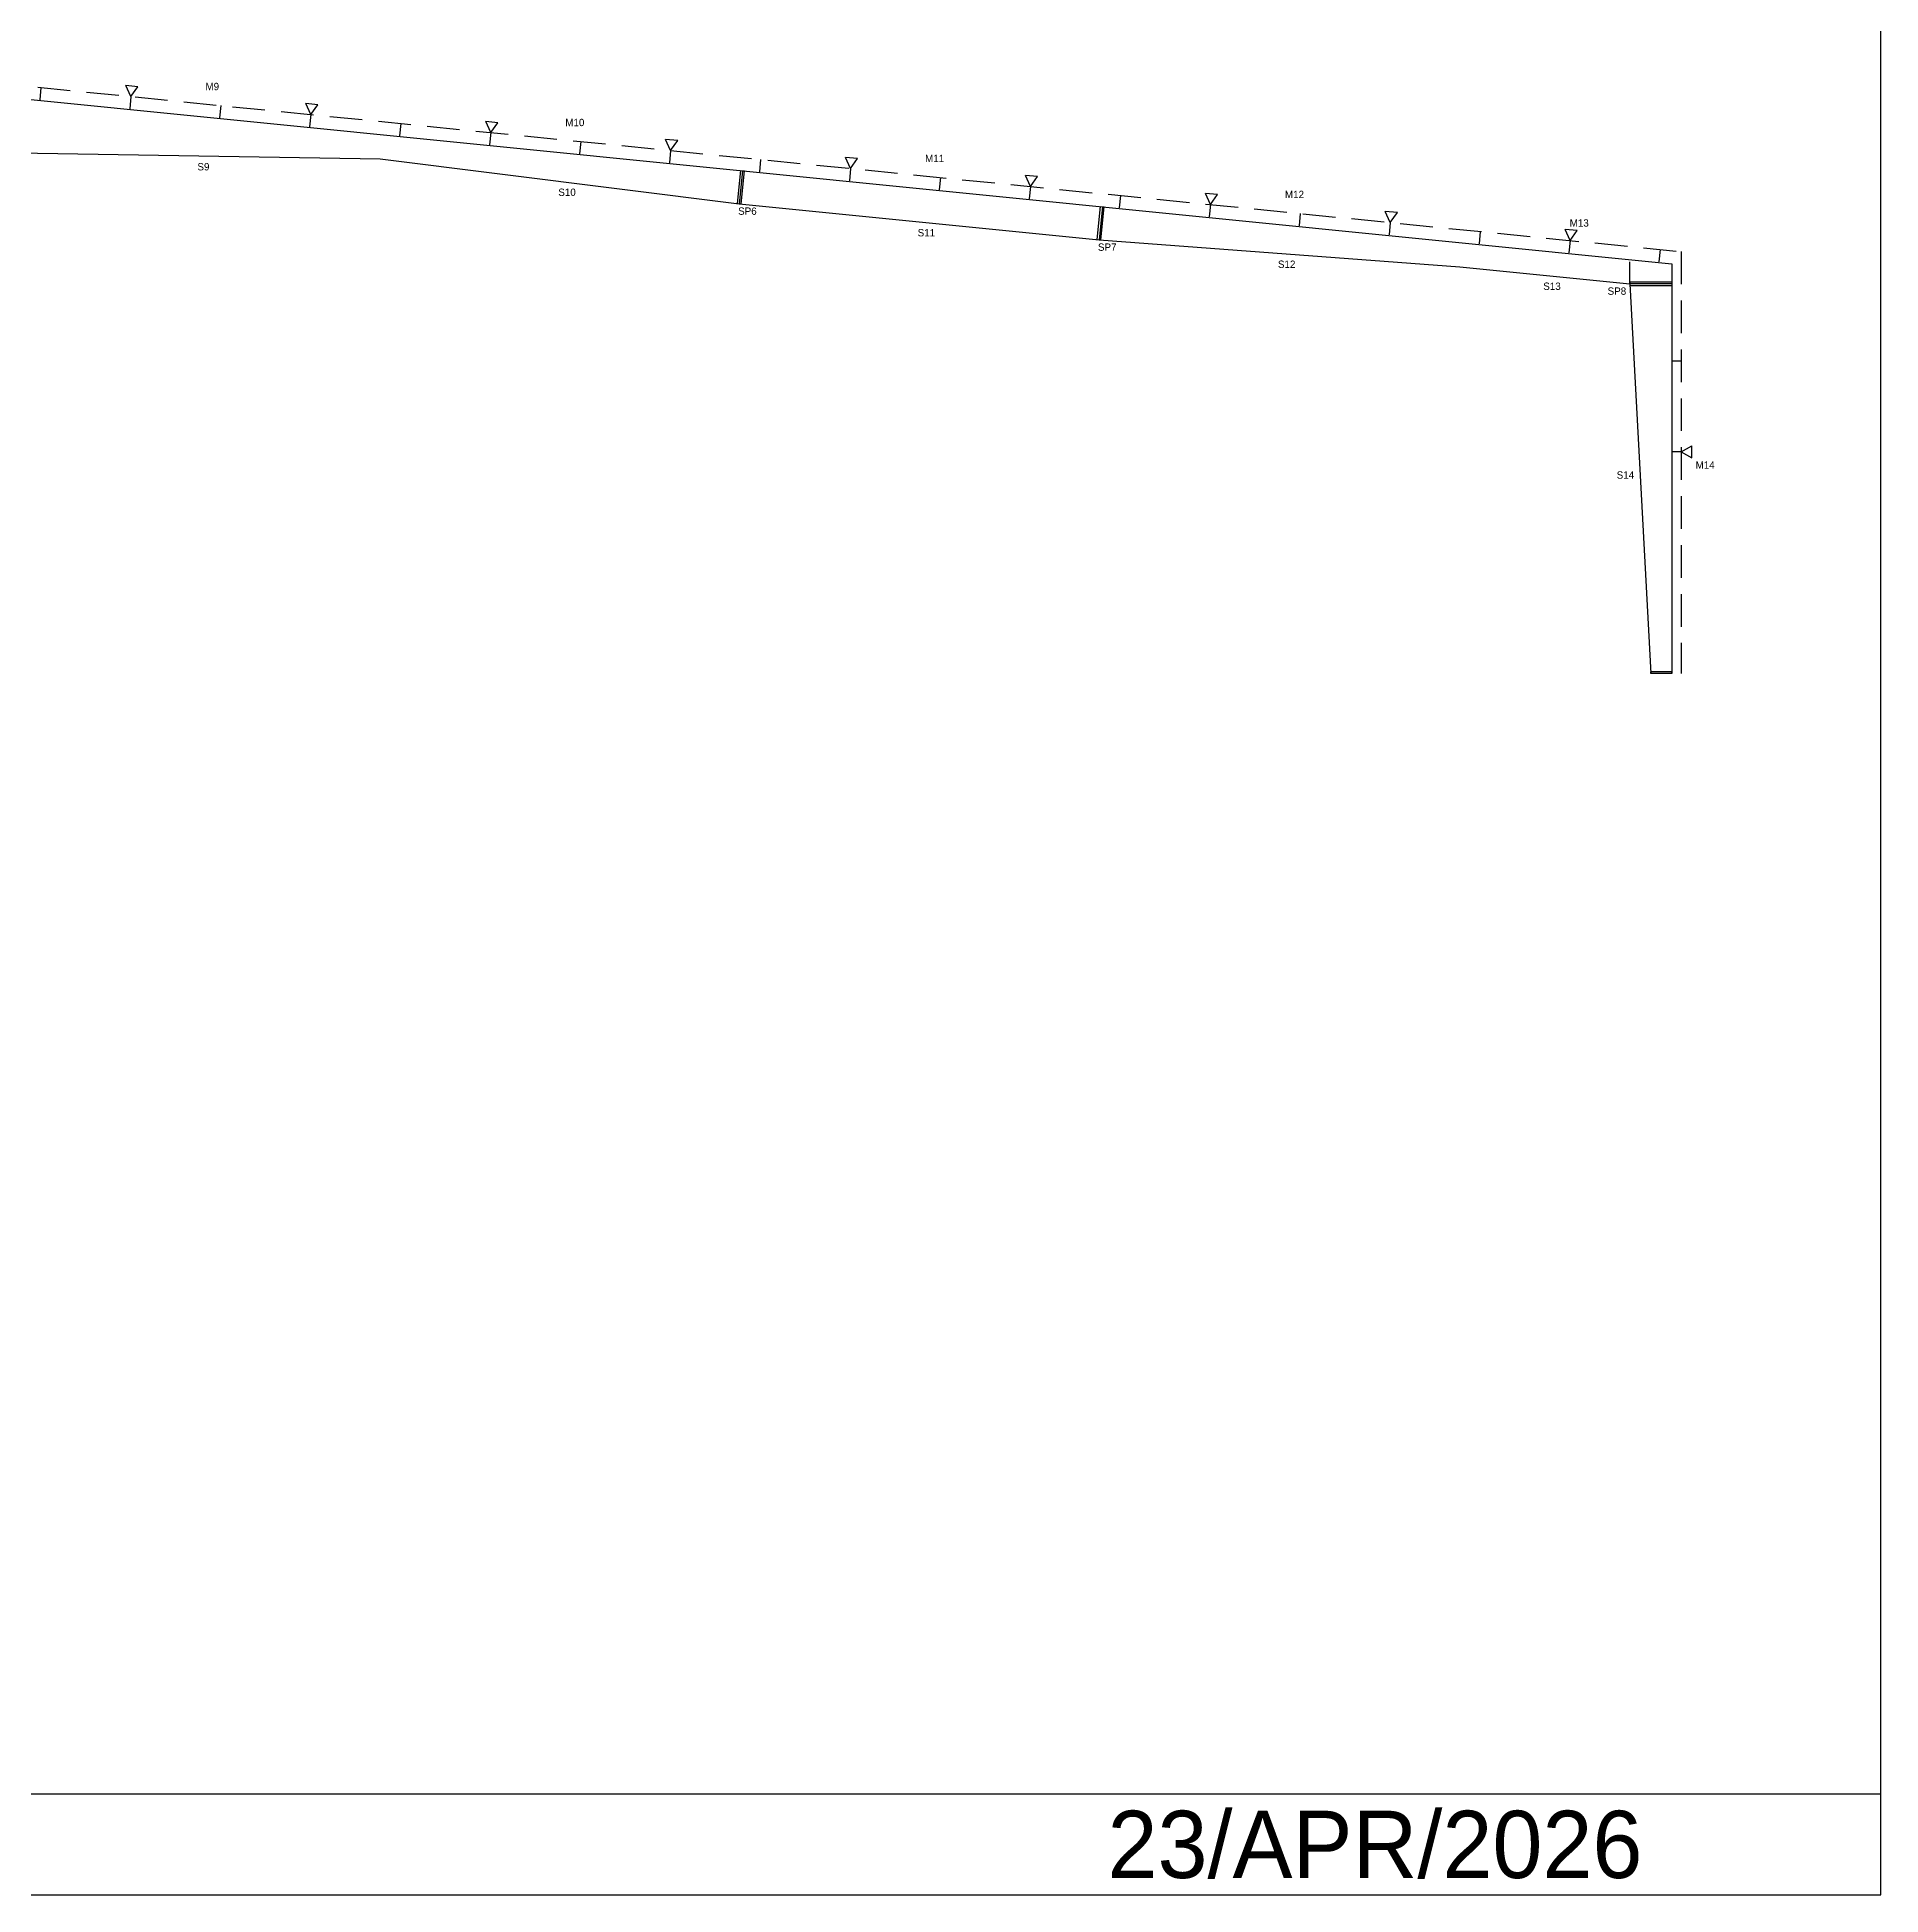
# Model space of a CAD drawing. Extents: x -3312 to 64312, y -20315 to 30460.
# Drawn here: x 33720 to 64312, y -20257 to 10557 of the extents above; entities that cross this region are included whole.
import ezdxf

# ---------------------------------------------------------------- set-up
doc = ezdxf.new("R2010")
doc.units = 0
doc.linetypes.add('CONTIN', pattern=[0])
doc.linetypes.add('DASHED', pattern=[811.47, 540.98, -270.49])
doc.layers.get('0').update_dxf_attribs({"linetype": 'CONTIN'})
for name, color, linetype in [('1', 7, 'CONTIN'), ('10', 7, 'CONTIN'), ('16', 7, 'CONTIN'), ('3', 7, 'CONTIN'), ('5', 5, 'DASHED'), ('8', 5, 'DASHED'), ('9', 7, 'CONTIN')]:
    doc.layers.add(name, color=color, linetype=linetype)

msp = doc.modelspace()

# ---------------------------------------------------------------- linework, layer by layer
for p, q in [((64311.625, -20256.961), (64311.625, 30460.477)), ((-3311.626, -18583.285), (64311.625, -18583.285)), ((-3311.626, -20256.961), (64311.625, -20256.961))]:
    msp.add_line(p, q)
at = {"layer": '1'}
for p, q in [((30500, 9832.923), (60844, 6798.522)), ((33393.969, 8639.034), (39413.941, 8539.533)), ((39413.941, 8539.533), (45369.238, 7793.255)), ((45369.238, 7793.255), (51339.461, 7196.233)), ((51339.461, 7196.233), (57324.613, 6748.467)), ((60844, 6798.522), (60844, 0)), ((57324.613, 6748.467), (60144, 6466.528)), ((60144, 6466.528), (60494, 0)), ((60844, 0), (60494, 0))]:
    msp.add_line(p, q, dxfattribs=at)
at = {"layer": '10'}
msp.add_line((60144, 6466.528), (60144, 6828.323), dxfattribs=at)
at = {"layer": '3'}
for p, q in [((35276.18, 9572.382), (35193.445, 9755.751)), ((35393.598, 9735.727), (35193.445, 9755.751)), ((35276.18, 9572.382), (35393.598, 9735.727)), ((38261.289, 9273.871), (38178.559, 9457.239)), ((38378.711, 9437.214), (38178.559, 9457.239)), ((38261.289, 9273.871), (38378.711, 9437.214)), ((41246.402, 8975.36), (41163.668, 9158.729)), ((41363.824, 9138.703), (41163.668, 9158.729)), ((41246.402, 8975.36), (41363.824, 9138.703)), ((44231.512, 8676.849), (44148.777, 8860.217)), ((44348.934, 8840.192), (44148.777, 8860.217)), ((44231.512, 8676.849), (44348.934, 8840.192)), ((47216.621, 8378.338), (47133.887, 8561.706)), ((47334.043, 8541.682), (47133.887, 8561.706)), ((47216.621, 8378.338), (47334.043, 8541.682)), ((50201.734, 8079.826), (50119, 8263.194)), ((50319.156, 8243.17), (50119, 8263.194)), ((50201.734, 8079.826), (50319.156, 8243.17)), ((53186.848, 7781.315), (53104.113, 7964.684)), ((53304.27, 7944.659), (53104.113, 7964.684)), ((53186.848, 7781.315), (53304.27, 7944.659)), ((56171.961, 7482.804), (56089.227, 7666.172)), ((56289.379, 7646.148), (56089.227, 7666.172)), ((56171.961, 7482.804), (56289.379, 7646.148)), ((59157.07, 7184.292), (59074.336, 7367.661)), ((59274.492, 7347.636), (59074.336, 7367.661)), ((59157.07, 7184.292), (59274.492, 7347.636)), ((61000, 3680), (61174.227, 3780.567)), ((61174.219, 3579.417), (61174.227, 3780.567)), ((61000, 3680), (61174.219, 3579.417))]:
    msp.add_line(p, q, dxfattribs=at)
at = {"layer": '5'}
for p, q in [((33783.621, 9721.638), (33763.402, 9519.446)), ((35276.18, 9572.382), (35255.957, 9370.19)), ((36768.734, 9423.127), (36748.516, 9220.935)), ((38261.289, 9273.871), (38241.07, 9071.679)), ((39753.848, 9124.615), (39733.629, 8922.424)), ((41246.402, 8975.36), (41226.184, 8773.168)), ((42738.957, 8826.104), (42718.738, 8623.912)), ((44231.512, 8676.849), (44211.297, 8474.657)), ((45724.066, 8527.593), (45703.852, 8325.401)), ((47216.621, 8378.338), (47196.406, 8176.146)), ((48709.184, 8229.082), (48688.965, 8026.891)), ((50201.734, 8079.826), (50181.516, 7877.635)), ((51694.293, 7930.571), (51674.078, 7728.379)), ((53186.848, 7781.315), (53166.633, 7579.124)), ((54679.406, 7632.06), (54659.188, 7429.868)), ((56171.961, 7482.804), (56151.742, 7280.612)), ((57664.516, 7333.549), (57644.297, 7131.357)), ((59157.07, 7184.292), (59136.852, 6982.101)), ((60649.625, 7035.037), (60629.41, 6832.845)), ((61000, 5180), (60850, 5180)), ((61000, 3680), (60850, 3680))]:
    msp.add_line(p, q, dxfattribs=at)
at = {"layer": '8'}
for p, q in [((30500, 10050), (61000, 7000)), ((61000, 7000), (61000, 0))]:
    msp.add_line(p, q, dxfattribs=at)
at = {"layer": '9'}
for p, q in [((45338.91, 7796.289), (45393.637, 8343.559)), ((45423.965, 8340.526), (45369.238, 7793.255)), ((45393.637, 8343.559), (45454.293, 8337.493)), ((45399.566, 7790.223), (45454.293, 8337.493)), ((45338.91, 7796.289), (45399.566, 7790.223)), ((51309.133, 7199.266), (51363.859, 7746.537)), ((51394.188, 7743.504), (51339.461, 7196.233)), ((51363.859, 7746.537), (51424.516, 7740.471)), ((51369.789, 7193.2), (51424.516, 7740.471)), ((51309.133, 7199.266), (51369.789, 7193.2)), ((60144, 6497.008), (60144, 6436.047)), ((60144, 6497.008), (60844, 6497.008)), ((60844, 6497.008), (60844, 6436.047)), ((60844, 6466.528), (60144, 6466.528)), ((60144, 6436.047), (60844, 6436.047)), ((60844, 30.48), (60494, 30.48)), ((60494, 0), (60494, 30.48)), ((60844, 0), (60494, 0)), ((60844, 0), (60844, 30.48))]:
    msp.add_line(p, q, dxfattribs=at)

# ---------------------------------------------------------------- texts
msp.add_text('23/APR/2026', height=1115.784).set_placement((51480.113, -19978.014))
at = {"layer": '16'}
for s, p in [('M9', (36512.797, 9677.696)), ('M10', (42483.02, 9080.675)), ('S9', (36379.691, 8346.654)), ('M11', (48453.242, 8483.651)), ('S10', (42367.324, 7923.764)), ('SP6', (45351.039, 7610.375)), ('M12', (54423.465, 7886.63)), ('M13', (59148.375, 7414.139)), ('S11', (48330.086, 7252.115)), ('SP7', (51321.262, 7013.353)), ('S12', (54307.777, 6729.72)), ('S13', (58710.047, 6364.868)), ('SP8', (59778.242, 6283.647)), ('M14', (61237.84, 3399.261)), ('S14', (59928.855, 3233.264))]:
    msp.add_text(s, height=121.92, dxfattribs=at).set_placement(p)

doc.saveas('drawing.dxf')
